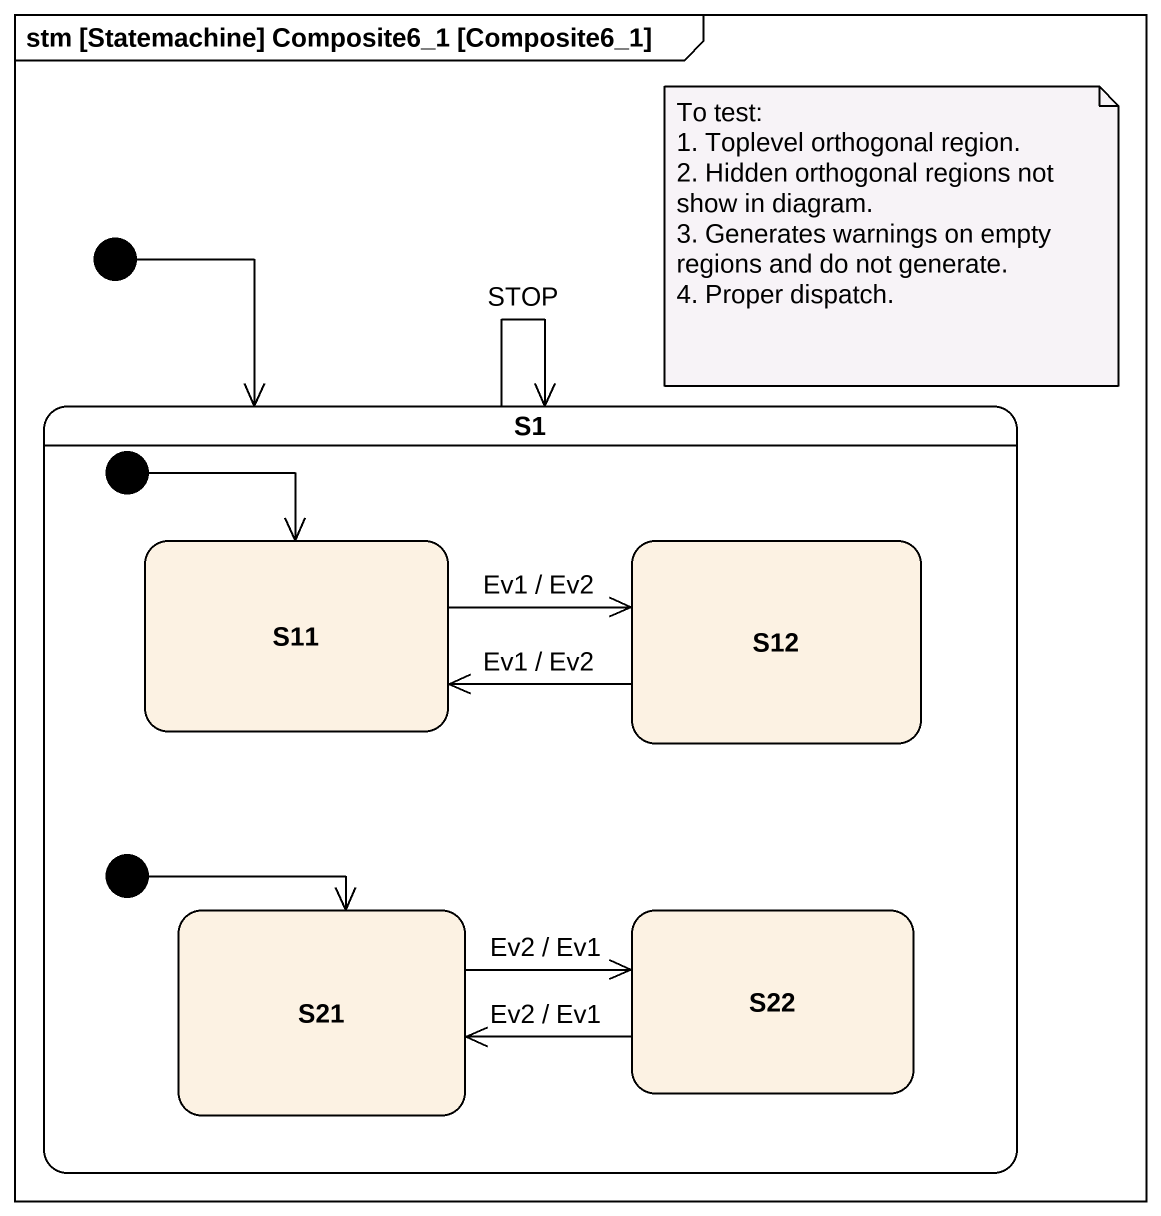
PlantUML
@startuml
mainframe stm [Statemachine] Composite6_1 [Composite6_1]
hide empty description
state S1 {
  state initial2 <<start>>
  state S11
  state S12
  state initial3 <<start>>
  state S21
  state S22
}
[*] --> S1
S1 --> S1 : STOP
initial2 --> S11
S11 -right-> S12 : Ev1 / Ev2
S12 -left-> S11 : Ev1 / Ev2
initial3 --> S21
S21 -right-> S22 : Ev2 / Ev1
S22 -left-> S21 : Ev2 / Ev1
note as N1
  To test:
  1. Toplevel orthogonal region.
  2. Hidden orthogonal regions not show in diagram.
  3. Generates warnings on empty regions and do not generate.
  4. Proper dispatch.
end note
@enduml
